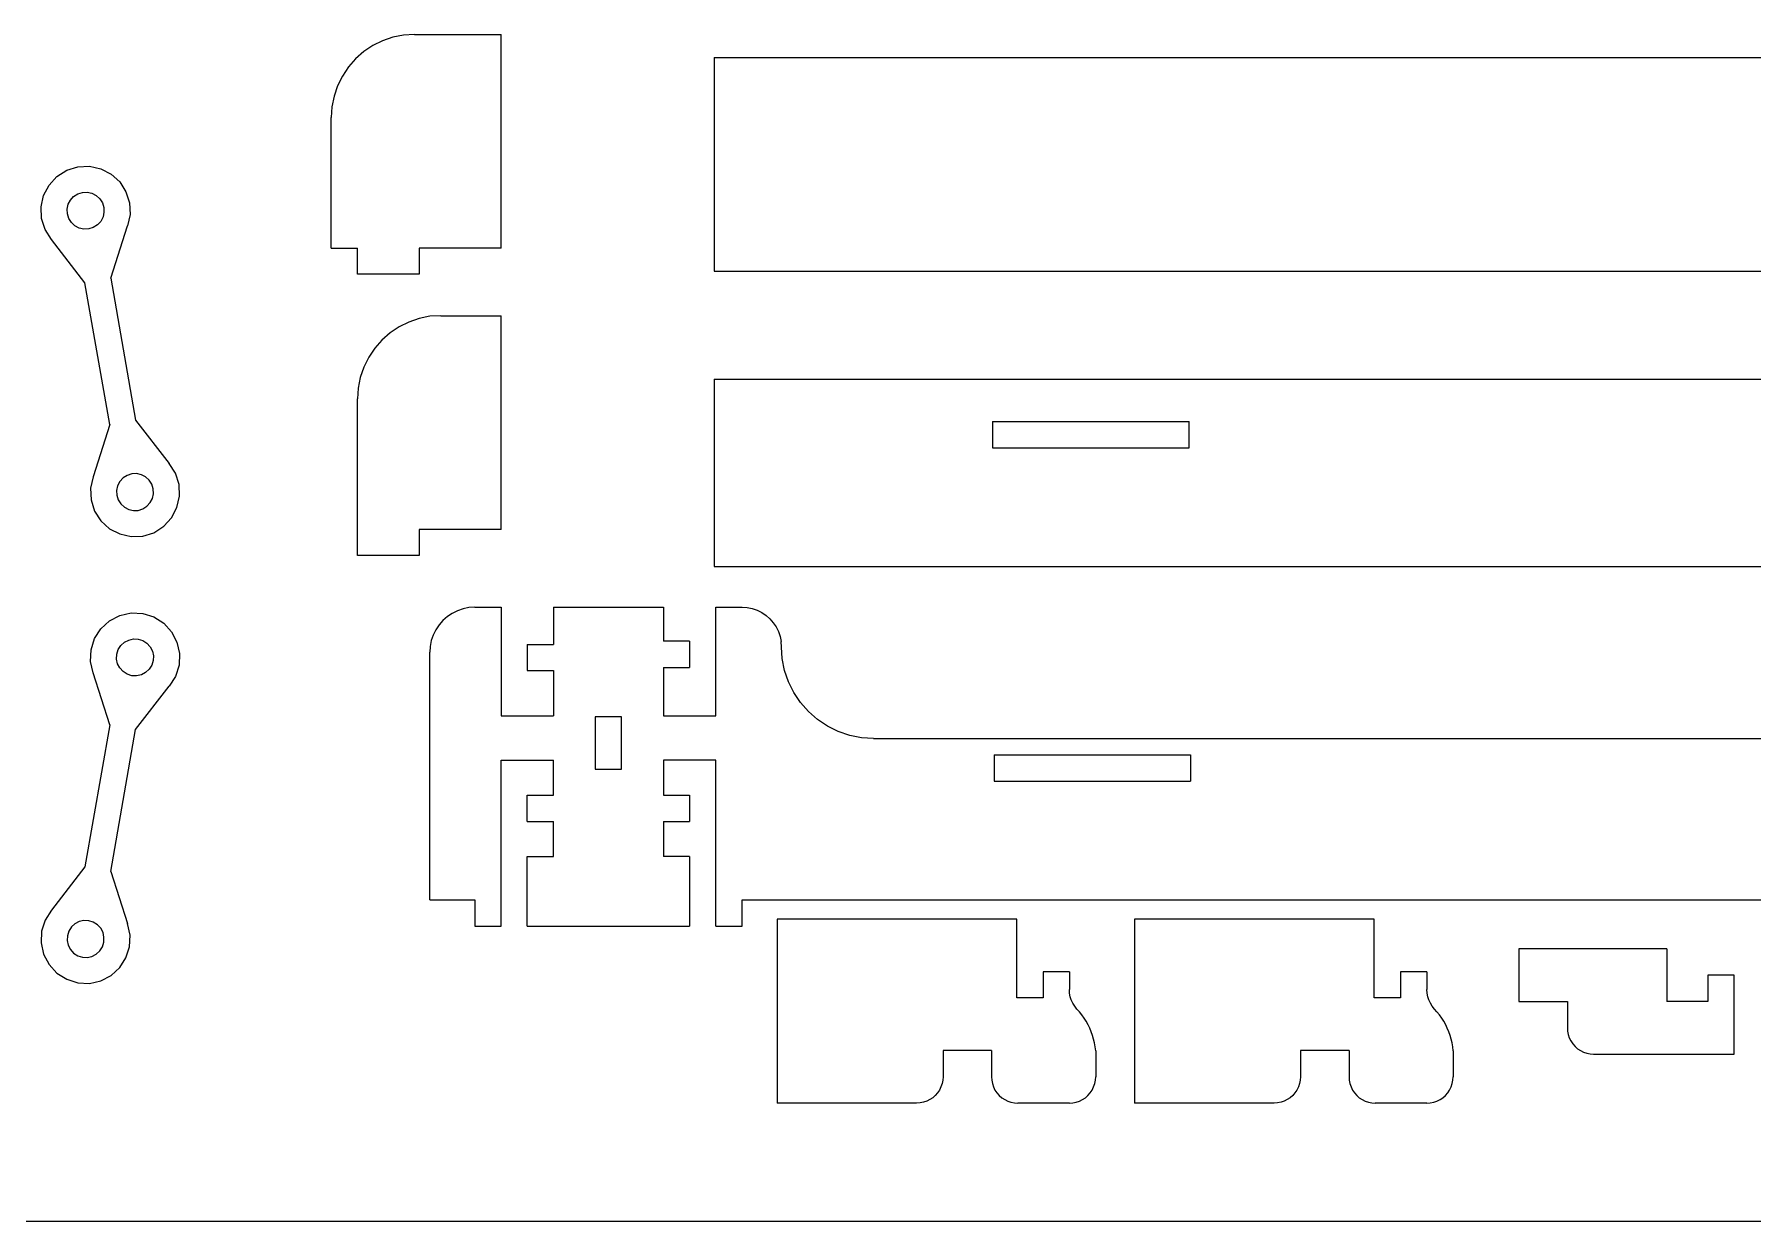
# Model space of a CAD drawing. Extents: x -2494 to 2494, y -1959 to 1959.
# Drawn here: x -1485 to -438, y -1959 to -1235 of the extents above; entities that cross this region are included whole.
import ezdxf

# ---------------------------------------------------------------- set-up
doc = ezdxf.new("R2010")
doc.units = 0
doc.header["$MEASUREMENT"] = 0
doc.layers.get('0').update_dxf_attribs({"linetype": 'CONTINUOUS'})

msp = doc.modelspace()

# ---------------------------------------------------------------- linework, layer by layer
for p, q in [((-1260.1, -1235.2), (-1266.6, -1236.5)), ((-1253.5, -1234.8), (-1260.1, -1235.2)), ((-1253.5, -1234.8), (-1200.7, -1234.8)), ((-1200.7, -1365.1), (-1200.7, -1234.8)), ((-1284.4, -1245.3), (-1289.4, -1249.7)), ((-1278.9, -1241.6), (-1284.4, -1245.3)), ((-1272.9, -1238.7), (-1278.9, -1241.6)), ((-1266.6, -1236.5), (-1272.9, -1238.7)), ((-1293.7, -1254.6), (-1297.4, -1260.2)), ((-1289.4, -1249.7), (-1293.7, -1254.6)), ((-1070.7, -1248.9), (-78.6, -1248.9)), ((-1070.7, -1248.9), (-1070.7, -1379.2)), ((-1300.4, -1266.1), (-1302.5, -1272.4)), ((-1297.4, -1260.2), (-1300.4, -1266.1)), ((-1302.5, -1272.4), (-1303.8, -1278.9)), ((-1303.8, -1278.9), (-1304.2, -1285.5)), ((-1304.2, -1365.1), (-1304.2, -1285.5)), ((-1471.5, -1321.4), (-1465.5, -1317.6)), ((-1465.5, -1317.6), (-1458.8, -1315.5)), ((-1458.8, -1315.5), (-1451.7, -1315.2)), ((-1451.7, -1315.2), (-1444.7, -1316.7)), ((-1444.7, -1316.7), (-1438.4, -1320)), ((-1438.4, -1320), (-1433.2, -1324.8)), ((-1479.6, -1333), (-1476.3, -1326.7)), ((-1476.3, -1326.7), (-1471.5, -1321.4)), ((-1433.2, -1324.8), (-1429.4, -1330.8)), ((-1481.2, -1339.9), (-1479.6, -1333)), ((-1480.9, -1347), (-1481.2, -1339.9)), ((-1465.3, -1341.3), (-1464.6, -1338.4)), ((-1464.6, -1338.4), (-1463.3, -1335.8)), ((-1463.3, -1335.8), (-1461.3, -1333.6)), ((-1461.3, -1333.6), (-1458.8, -1332.1)), ((-1458.8, -1332.1), (-1456, -1331.2)), ((-1456, -1331.2), (-1453.1, -1331)), ((-1453.1, -1331), (-1450.2, -1331.7)), ((-1450.2, -1331.7), (-1447.6, -1333)), ((-1447.6, -1333), (-1445.4, -1335)), ((-1445.4, -1335), (-1443.8, -1337.5)), ((-1443.8, -1337.5), (-1442.9, -1340.3)), ((-1442.9, -1340.3), (-1442.8, -1343.3)), ((-1429.4, -1330.8), (-1427.2, -1337.6)), ((-1427.2, -1337.6), (-1426.9, -1344.7)), ((-1478.7, -1353.8), (-1480.9, -1347)), ((-1465.1, -1344.2), (-1465.3, -1341.3)), ((-1464.3, -1347), (-1465.1, -1344.2)), ((-1462.7, -1349.5), (-1464.3, -1347)), ((-1460.5, -1351.5), (-1462.7, -1349.5)), ((-1457.9, -1352.9), (-1460.5, -1351.5)), ((-1446.8, -1350.9), (-1449.3, -1352.5)), ((-1444.8, -1348.8), (-1446.8, -1350.9)), ((-1443.4, -1346.1), (-1444.8, -1348.8)), ((-1442.8, -1343.3), (-1443.4, -1346.1)), ((-1426.9, -1344.7), (-1428.5, -1351.6)), ((-1474.9, -1359.8), (-1478.7, -1353.8)), ((-1454.4, -1386.2), (-1474.9, -1359.8)), ((-1455, -1353.5), (-1457.9, -1352.9)), ((-1452.1, -1353.4), (-1455, -1353.5)), ((-1449.3, -1352.5), (-1452.1, -1353.4)), ((-1438.7, -1383.4), (-1428.5, -1351.6)), ((-1304.2, -1365.1), (-1288.2, -1365.1)), ((-1288.2, -1381.1), (-1288.2, -1365.1)), ((-1200.7, -1365.1), (-1250.6, -1365.1)), ((-1250.6, -1365.1), (-1250.6, -1381.1)), ((-1250.6, -1381.1), (-1288.2, -1381.1)), ((-1070.7, -1379.2), (446.8, -1379.2)), ((-1439.2, -1472.7), (-1454.4, -1386.2)), ((-1438.7, -1383.4), (-1423.5, -1470)), ((-1262.9, -1413.1), (-1268.4, -1416.8)), ((-1256.9, -1410.2), (-1262.9, -1413.1)), ((-1250.6, -1408), (-1256.9, -1410.2)), ((-1244.1, -1406.7), (-1250.6, -1408)), ((-1237.5, -1406.3), (-1244.1, -1406.7)), ((-1237.5, -1406.3), (-1200.7, -1406.3)), ((-1200.7, -1536.6), (-1200.7, -1406.3)), ((-1273.4, -1421.2), (-1277.7, -1426.1)), ((-1268.4, -1416.8), (-1273.4, -1421.2)), ((-1281.4, -1431.7), (-1284.4, -1437.6)), ((-1277.7, -1426.1), (-1281.4, -1431.7)), ((-1286.5, -1443.9), (-1287.8, -1450.4)), ((-1284.4, -1437.6), (-1286.5, -1443.9)), ((-1070.7, -1445), (-78.6, -1445)), ((-1070.7, -1445), (-1070.7, -1559.2)), ((-1287.8, -1450.4), (-1288.2, -1457)), ((-1288.2, -1552.6), (-1288.2, -1457)), ((-1439.2, -1472.7), (-1449.4, -1504.6)), ((-1423.5, -1470), (-1403, -1496.4)), ((-901, -1470.8), (-781.1, -1470.8)), ((-901, -1470.8), (-901, -1486.8)), ((-781.1, -1486.8), (-781.1, -1470.8)), ((-901, -1486.8), (-781.1, -1486.8)), ((-1399.2, -1502.4), (-1403, -1496.4)), ((-1449.4, -1504.6), (-1451, -1511.5)), ((-1433.1, -1507.4), (-1434.5, -1510)), ((-1431.1, -1505.2), (-1433.1, -1507.4)), ((-1428.6, -1503.7), (-1431.1, -1505.2)), ((-1425.8, -1502.8), (-1428.6, -1503.7)), ((-1422.9, -1502.6), (-1425.8, -1502.8)), ((-1420, -1503.3), (-1422.9, -1502.6)), ((-1417.4, -1504.6), (-1420, -1503.3)), ((-1415.2, -1506.6), (-1417.4, -1504.6)), ((-1413.6, -1509.1), (-1415.2, -1506.6)), ((-1397, -1509.2), (-1399.2, -1502.4)), ((-1451, -1511.5), (-1450.7, -1518.6)), ((-1450.7, -1518.6), (-1448.5, -1525.4)), ((-1434.5, -1510), (-1435.1, -1512.9)), ((-1435.1, -1512.9), (-1435, -1515.8)), ((-1435, -1515.8), (-1434.1, -1518.6)), ((-1434.1, -1518.6), (-1432.5, -1521.1)), ((-1414.6, -1520.3), (-1413.3, -1517.7)), ((-1412.8, -1511.9), (-1413.6, -1509.1)), ((-1413.3, -1517.7), (-1412.6, -1514.9)), ((-1412.6, -1514.9), (-1412.8, -1511.9)), ((-1398.3, -1523.2), (-1396.7, -1516.3)), ((-1396.7, -1516.3), (-1397, -1509.2)), ((-1448.5, -1525.4), (-1444.7, -1531.4)), ((-1432.5, -1521.1), (-1430.3, -1523.1)), ((-1430.3, -1523.1), (-1427.7, -1524.5)), ((-1427.7, -1524.5), (-1424.8, -1525.1)), ((-1424.8, -1525.1), (-1421.9, -1525)), ((-1421.9, -1525), (-1419.1, -1524.1)), ((-1419.1, -1524.1), (-1416.6, -1522.5)), ((-1416.6, -1522.5), (-1414.6, -1520.3)), ((-1406.4, -1534.7), (-1401.6, -1529.5)), ((-1401.6, -1529.5), (-1398.3, -1523.2)), ((-1444.7, -1531.4), (-1439.5, -1536.2)), ((-1439.5, -1536.2), (-1433.2, -1539.4)), ((-1433.2, -1539.4), (-1426.2, -1541)), ((-1419.1, -1540.7), (-1412.4, -1538.6)), ((-1412.4, -1538.6), (-1406.4, -1534.7)), ((-1200.7, -1536.6), (-1250.6, -1536.6)), ((-1250.6, -1536.6), (-1250.6, -1552.6)), ((-1426.2, -1541), (-1419.1, -1540.7)), ((-1250.6, -1552.6), (-1288.2, -1552.6)), ((-1070.7, -1559.2), (45.4, -1559.2)), ((-1444.7, -1597.2), (-1439.5, -1592.4)), ((-1439.5, -1592.4), (-1433.2, -1589.1)), ((-1433.2, -1589.1), (-1426.2, -1587.5)), ((-1426.2, -1587.5), (-1419.1, -1587.9)), ((-1419.1, -1587.9), (-1412.4, -1590)), ((-1412.4, -1590), (-1406.4, -1593.8)), ((-1236.1, -1592.1), (-1238.5, -1594.8)), ((-1233.4, -1589.7), (-1236.1, -1592.1)), ((-1230.4, -1587.8), (-1233.4, -1589.7)), ((-1227.2, -1586.2), (-1230.4, -1587.8)), ((-1223.8, -1585), (-1227.2, -1586.2)), ((-1220.3, -1584.3), (-1223.8, -1585)), ((-1216.7, -1584.1), (-1220.3, -1584.3)), ((-1216.7, -1584.1), (-1200.7, -1584.1)), ((-1200.7, -1584.1), (-1200.7, -1650.3)), ((-1168.7, -1584.1), (-1101.7, -1584.1)), ((-1168.7, -1584.1), (-1168.7, -1606.7)), ((-1101.7, -1584.1), (-1101.7, -1604.7)), ((-1069.7, -1650.3), (-1069.7, -1584.1)), ((-1069.7, -1584.1), (-1053.7, -1584.1)), ((-1053.7, -1584.1), (-1050.6, -1584.3)), ((-1050.6, -1584.3), (-1047.5, -1584.9)), ((-1047.5, -1584.9), (-1044.5, -1585.9)), ((-1044.5, -1585.9), (-1041.7, -1587.3)), ((-1041.7, -1587.3), (-1039.1, -1589)), ((-1039.1, -1589), (-1036.7, -1591.1)), ((-1036.7, -1591.1), (-1034.7, -1593.5)), ((-1448.5, -1603.2), (-1444.7, -1597.2)), ((-1406.4, -1593.8), (-1401.6, -1599)), ((-1401.6, -1599), (-1398.3, -1605.3)), ((-1242.1, -1601), (-1243.2, -1604.4)), ((-1240.5, -1597.8), (-1242.1, -1601)), ((-1238.5, -1594.8), (-1240.5, -1597.8)), ((-1034.7, -1593.5), (-1032.9, -1596.1)), ((-1032.9, -1596.1), (-1031.5, -1598.9)), ((-1031.5, -1598.9), (-1030.5, -1601.9)), ((-1030.5, -1601.9), (-1029.9, -1604.9)), ((-1451, -1617.1), (-1450.7, -1610)), ((-1450.7, -1610), (-1448.5, -1603.2)), ((-1435.1, -1615.7), (-1435, -1612.7)), ((-1435, -1612.7), (-1434.1, -1609.9)), ((-1434.1, -1609.9), (-1432.5, -1607.4)), ((-1432.5, -1607.4), (-1430.3, -1605.4)), ((-1430.3, -1605.4), (-1427.7, -1604.1)), ((-1427.7, -1604.1), (-1424.8, -1603.4)), ((-1424.8, -1603.4), (-1421.9, -1603.6)), ((-1421.9, -1603.6), (-1419.1, -1604.4)), ((-1419.1, -1604.4), (-1416.6, -1606)), ((-1416.6, -1606), (-1414.6, -1608.2)), ((-1414.6, -1608.2), (-1413.3, -1610.8)), ((-1413.3, -1610.8), (-1412.6, -1613.7)), ((-1398.3, -1605.3), (-1396.7, -1612.3)), ((-1396.7, -1612.3), (-1397, -1619.4)), ((-1243.9, -1607.9), (-1244.2, -1611.5)), ((-1244.2, -1762.4), (-1244.2, -1611.5)), ((-1243.2, -1604.4), (-1243.9, -1607.9)), ((-1184.7, -1606.7), (-1184.7, -1622.7)), ((-1184.7, -1606.7), (-1168.7, -1606.7)), ((-1085.7, -1604.7), (-1101.7, -1604.7)), ((-1085.7, -1604.7), (-1085.7, -1620.7)), ((-1029.2, -1615.4), (-1029.9, -1604.9)), ((-1449.4, -1624), (-1451, -1617.1)), ((-1434.5, -1618.5), (-1435.1, -1615.7)), ((-1433.1, -1621.1), (-1434.5, -1618.5)), ((-1431.1, -1623.3), (-1433.1, -1621.1)), ((-1428.6, -1624.9), (-1431.1, -1623.3)), ((-1417.4, -1623.9), (-1420, -1625.3)), ((-1415.2, -1621.9), (-1417.4, -1623.9)), ((-1413.6, -1619.4), (-1415.2, -1621.9)), ((-1412.8, -1616.6), (-1413.6, -1619.4)), ((-1412.6, -1613.7), (-1412.8, -1616.6)), ((-1397, -1619.4), (-1399.2, -1626.2)), ((-1184.7, -1622.7), (-1168.7, -1622.7)), ((-1168.7, -1622.7), (-1168.7, -1650.3)), ((-1101.7, -1620.7), (-1101.7, -1650.3)), ((-1101.7, -1620.7), (-1085.7, -1620.7)), ((-1027.8, -1622.6), (-1029.2, -1615.4)), ((-1025.4, -1629.5), (-1027.8, -1622.6)), ((-1439.2, -1655.8), (-1449.4, -1624)), ((-1425.8, -1625.8), (-1428.6, -1624.9)), ((-1422.9, -1625.9), (-1425.8, -1625.8)), ((-1423.5, -1658.6), (-1403, -1632.2)), ((-1420, -1625.3), (-1422.9, -1625.9)), ((-1399.2, -1626.2), (-1403, -1632.2)), ((-1022.2, -1636.1), (-1025.4, -1629.5)), ((-1018.1, -1642.2), (-1022.2, -1636.1)), ((-1013.3, -1647.7), (-1018.1, -1642.2)), ((-1200.7, -1650.3), (-1168.7, -1650.3)), ((-1127.2, -1650.8), (-1143.2, -1650.8)), ((-1143.2, -1650.8), (-1143.2, -1682.7)), ((-1127.2, -1682.7), (-1127.2, -1650.8)), ((-1101.7, -1650.3), (-1069.7, -1650.3)), ((-1007.8, -1652.6), (-1013.3, -1647.7)), ((-1001.7, -1656.6), (-1007.8, -1652.6)), ((-1439.2, -1655.8), (-1454.4, -1742.4)), ((-1438.7, -1745.1), (-1423.5, -1658.6)), ((-995.1, -1659.9), (-1001.7, -1656.6)), ((-988.1, -1662.2), (-995.1, -1659.9)), ((-980.9, -1663.7), (-988.1, -1662.2)), ((-973.6, -1664.1), (-980.9, -1663.7)), ((-973.6, -1664.1), (-77.7, -1664.1)), ((-900.1, -1674), (-780.2, -1674)), ((-900.1, -1674), (-900.1, -1690)), ((-780.2, -1674), (-780.2, -1690)), ((-1200.7, -1778.4), (-1200.7, -1677.2)), ((-1200.7, -1677.2), (-1168.7, -1677.2)), ((-1168.7, -1698.6), (-1168.7, -1677.2)), ((-1143.2, -1682.7), (-1127.2, -1682.7)), ((-1101.7, -1677.2), (-1101.7, -1698.6)), ((-1069.7, -1677.2), (-1101.7, -1677.2)), ((-1069.7, -1778.4), (-1069.7, -1677.2)), ((-900.1, -1690), (-780.2, -1690)), ((-1184.7, -1698.6), (-1168.7, -1698.6)), ((-1184.7, -1714.6), (-1184.7, -1698.6)), ((-1101.7, -1698.6), (-1085.7, -1698.6)), ((-1085.7, -1698.6), (-1085.7, -1714.7)), ((-1184.7, -1714.6), (-1168.7, -1714.6)), ((-1168.7, -1736.1), (-1168.7, -1714.6)), ((-1101.7, -1714.7), (-1101.7, -1736.1)), ((-1101.7, -1714.7), (-1085.7, -1714.7)), ((-1184.7, -1736.1), (-1168.7, -1736.1)), ((-1184.7, -1778.4), (-1184.7, -1736.1)), ((-1085.7, -1736.1), (-1101.7, -1736.1)), ((-1085.7, -1736.1), (-1085.7, -1778.4)), ((-1454.4, -1742.4), (-1474.9, -1768.8)), ((-1438.7, -1745.1), (-1428.5, -1776.9)), ((-1474.9, -1768.8), (-1478.7, -1774.8)), ((-1244.2, -1762.4), (-1216.7, -1762.4)), ((-1216.7, -1762.4), (-1216.7, -1778.4)), ((-1053.7, -1778.4), (-1053.7, -1762.4)), ((-1053.7, -1762.4), (30.3, -1762.4)), ((-1478.7, -1774.8), (-1480.9, -1781.5)), ((-1462.7, -1779), (-1464.3, -1781.5)), ((-1460.5, -1777), (-1462.7, -1779)), ((-1457.9, -1775.7), (-1460.5, -1777)), ((-1455, -1775), (-1457.9, -1775.7)), ((-1452.1, -1775.2), (-1455, -1775)), ((-1449.3, -1776), (-1452.1, -1775.2)), ((-1446.8, -1777.6), (-1449.3, -1776)), ((-1444.8, -1779.8), (-1446.8, -1777.6)), ((-1443.4, -1782.4), (-1444.8, -1779.8)), ((-1426.9, -1783.9), (-1428.5, -1776.9)), ((-1216.7, -1778.4), (-1200.7, -1778.4)), ((-1184.7, -1778.4), (-1085.7, -1778.4)), ((-1069.7, -1778.4), (-1053.7, -1778.4)), ((-1032.4, -1774.2), (-1032.4, -1886.4)), ((-886.2, -1774.2), (-1032.4, -1774.2)), ((-886.2, -1822.2), (-886.2, -1774.2)), ((-668.2, -1774.2), (-814.4, -1774.2)), ((-814.4, -1774.2), (-814.4, -1886.4)), ((-668.2, -1822.2), (-668.2, -1774.2)), ((-1480.9, -1781.5), (-1481.2, -1788.6)), ((-1481.2, -1788.6), (-1479.6, -1795.6)), ((-1465.1, -1784.3), (-1465.3, -1787.2)), ((-1465.3, -1787.2), (-1464.6, -1790.1)), ((-1464.3, -1781.5), (-1465.1, -1784.3)), ((-1464.6, -1790.1), (-1463.3, -1792.7)), ((-1445.4, -1793.5), (-1443.8, -1791)), ((-1443.8, -1791), (-1442.9, -1788.2)), ((-1442.8, -1785.3), (-1443.4, -1782.4)), ((-1442.9, -1788.2), (-1442.8, -1785.3)), ((-1429.4, -1797.8), (-1427.2, -1791)), ((-1427.2, -1791), (-1426.9, -1783.9)), ((-1479.6, -1795.6), (-1476.3, -1801.9)), ((-1476.3, -1801.9), (-1471.5, -1807.1)), ((-1463.3, -1792.7), (-1461.3, -1794.9)), ((-1461.3, -1794.9), (-1458.8, -1796.5)), ((-1458.8, -1796.5), (-1456, -1797.4)), ((-1456, -1797.4), (-1453.1, -1797.5)), ((-1453.1, -1797.5), (-1450.2, -1796.9)), ((-1450.2, -1796.9), (-1447.6, -1795.5)), ((-1447.6, -1795.5), (-1445.4, -1793.5)), ((-1433.2, -1803.7), (-1429.4, -1797.8)), ((-580.1, -1792.3), (-580.1, -1824.4)), ((-489.9, -1792.3), (-580.1, -1792.3)), ((-489.9, -1792.3), (-489.9, -1824.4)), ((-1471.5, -1807.1), (-1465.5, -1810.9)), ((-1465.5, -1810.9), (-1458.8, -1813.1)), ((-1451.7, -1813.4), (-1444.7, -1811.8)), ((-1444.7, -1811.8), (-1438.4, -1808.6)), ((-1438.4, -1808.6), (-1433.2, -1803.7)), ((-870.2, -1806.3), (-870.2, -1822.2)), ((-854.1, -1806.3), (-870.2, -1806.3)), ((-854.1, -1806.3), (-854.1, -1817.2)), ((-636.1, -1806.3), (-652.2, -1806.3)), ((-652.2, -1806.3), (-652.2, -1822.2)), ((-636.1, -1806.3), (-636.1, -1817.2)), ((-448.8, -1808.4), (-464.8, -1808.4)), ((-464.8, -1808.4), (-464.8, -1824.4)), ((-448.8, -1856.5), (-448.8, -1808.4)), ((-1458.8, -1813.1), (-1451.7, -1813.4)), ((-870.2, -1822.2), (-886.2, -1822.2)), ((-854, -1819.4), (-854.1, -1817.2)), ((-853.6, -1821.5), (-854, -1819.4)), ((-853, -1823.5), (-853.6, -1821.5)), ((-652.2, -1822.2), (-668.2, -1822.2)), ((-636, -1819.4), (-636.1, -1817.2)), ((-635.6, -1821.5), (-636, -1819.4)), ((-634.9, -1823.5), (-635.6, -1821.5)), ((-852, -1825.5), (-853, -1823.5)), ((-850.9, -1827.3), (-852, -1825.5)), ((-849.5, -1829), (-850.9, -1827.3)), ((-848, -1830.7), (-849.5, -1829)), ((-846.5, -1832.6), (-848, -1830.7)), ((-845.1, -1834.5), (-846.5, -1832.6)), ((-634, -1825.5), (-634.9, -1823.5)), ((-632.9, -1827.3), (-634, -1825.5)), ((-631.5, -1829), (-632.9, -1827.3)), ((-630, -1830.7), (-631.5, -1829)), ((-628.5, -1832.6), (-630, -1830.7)), ((-627.1, -1834.5), (-628.5, -1832.6)), ((-580.1, -1824.4), (-550.5, -1824.4)), ((-550.5, -1824.4), (-550.5, -1840.5)), ((-464.8, -1824.4), (-489.9, -1824.4)), ((-843.9, -1836.5), (-845.1, -1834.5)), ((-842.7, -1838.6), (-843.9, -1836.5)), ((-841.7, -1840.7), (-842.7, -1838.6)), ((-840.8, -1842.9), (-841.7, -1840.7)), ((-840, -1845.1), (-840.8, -1842.9)), ((-625.9, -1836.5), (-627.1, -1834.5)), ((-624.7, -1838.6), (-625.9, -1836.5)), ((-623.7, -1840.7), (-624.7, -1838.6)), ((-622.8, -1842.9), (-623.7, -1840.7)), ((-622, -1845.1), (-622.8, -1842.9)), ((-550.5, -1840.5), (-550.4, -1842.6)), ((-550.4, -1842.6), (-550, -1844.6)), ((-931.2, -1854.3), (-931.2, -1870.4)), ((-901.6, -1854.3), (-931.2, -1854.3)), ((-901.6, -1854.3), (-901.6, -1870.4)), ((-839.4, -1847.4), (-840, -1845.1)), ((-838.8, -1849.7), (-839.4, -1847.4)), ((-838.4, -1852), (-838.8, -1849.7)), ((-838.1, -1854.4), (-838.4, -1852)), ((-838.1, -1854.4), (-838.1, -1870.4)), ((-713.2, -1854.3), (-713.2, -1870.4)), ((-683.6, -1854.3), (-713.2, -1854.3)), ((-683.6, -1854.3), (-683.6, -1870.4)), ((-621.4, -1847.4), (-622, -1845.1)), ((-620.8, -1849.7), (-621.4, -1847.4)), ((-620.4, -1852), (-620.8, -1849.7)), ((-620.1, -1854.4), (-620.4, -1852)), ((-620.1, -1854.4), (-620.1, -1870.4)), ((-550, -1844.6), (-549.3, -1846.6)), ((-549.3, -1846.6), (-548.4, -1848.5)), ((-548.4, -1848.5), (-547.2, -1850.2)), ((-547.2, -1850.2), (-545.8, -1851.8)), ((-545.8, -1851.8), (-544.3, -1853.2)), ((-544.3, -1853.2), (-542.5, -1854.3)), ((-542.5, -1854.3), (-540.6, -1855.3)), ((-540.6, -1855.3), (-538.7, -1855.9)), ((-538.7, -1855.9), (-536.6, -1856.3)), ((-536.6, -1856.3), (-534.5, -1856.5)), ((-534.5, -1856.5), (-448.8, -1856.5)), ((-931.8, -1874.5), (-932.5, -1876.5)), ((-931.4, -1872.4), (-931.8, -1874.5)), ((-931.2, -1870.4), (-931.4, -1872.4)), ((-901.6, -1870.4), (-901.5, -1872.4)), ((-901.5, -1872.4), (-901.1, -1874.5)), ((-901.1, -1874.5), (-900.4, -1876.5)), ((-839.4, -1876.5), (-838.7, -1874.5)), ((-838.7, -1874.5), (-838.3, -1872.4)), ((-838.3, -1872.4), (-838.1, -1870.4)), ((-713.8, -1874.5), (-714.5, -1876.5)), ((-713.4, -1872.4), (-713.8, -1874.5)), ((-713.2, -1870.4), (-713.4, -1872.4)), ((-683.6, -1870.4), (-683.5, -1872.4)), ((-683.5, -1872.4), (-683.1, -1874.5)), ((-683.1, -1874.5), (-682.4, -1876.5)), ((-621.4, -1876.5), (-620.7, -1874.5)), ((-620.7, -1874.5), (-620.3, -1872.4)), ((-620.3, -1872.4), (-620.1, -1870.4)), ((-943.1, -1885.8), (-945.2, -1886.2)), ((-941.1, -1885.1), (-943.1, -1885.8)), ((-939.3, -1884.2), (-941.1, -1885.1)), ((-937.5, -1883.1), (-939.3, -1884.2)), ((-935.9, -1881.7), (-937.5, -1883.1)), ((-934.6, -1880.1), (-935.9, -1881.7)), ((-933.4, -1878.4), (-934.6, -1880.1)), ((-932.5, -1876.5), (-933.4, -1878.4)), ((-900.4, -1876.5), (-899.5, -1878.4)), ((-899.5, -1878.4), (-898.3, -1880.1)), ((-898.3, -1880.1), (-896.9, -1881.7)), ((-896.9, -1881.7), (-895.4, -1883.1)), ((-895.4, -1883.1), (-893.6, -1884.2)), ((-893.6, -1884.2), (-891.7, -1885.1)), ((-891.7, -1885.1), (-889.8, -1885.8)), ((-889.8, -1885.8), (-887.7, -1886.2)), ((-852.1, -1886.2), (-850, -1885.8)), ((-850, -1885.8), (-848, -1885.1)), ((-848, -1885.1), (-846.1, -1884.2)), ((-846.1, -1884.2), (-844.4, -1883.1)), ((-844.4, -1883.1), (-842.8, -1881.7)), ((-842.8, -1881.7), (-841.4, -1880.1)), ((-841.4, -1880.1), (-840.3, -1878.4)), ((-840.3, -1878.4), (-839.4, -1876.5)), ((-725.1, -1885.8), (-727.2, -1886.2)), ((-723.1, -1885.1), (-725.1, -1885.8)), ((-721.3, -1884.2), (-723.1, -1885.1)), ((-719.5, -1883.1), (-721.3, -1884.2)), ((-717.9, -1881.7), (-719.5, -1883.1)), ((-716.6, -1880.1), (-717.9, -1881.7)), ((-715.4, -1878.4), (-716.6, -1880.1)), ((-714.5, -1876.5), (-715.4, -1878.4)), ((-682.4, -1876.5), (-681.5, -1878.4)), ((-681.5, -1878.4), (-680.3, -1880.1)), ((-680.3, -1880.1), (-678.9, -1881.7)), ((-678.9, -1881.7), (-677.4, -1883.1)), ((-677.4, -1883.1), (-675.6, -1884.2)), ((-675.6, -1884.2), (-673.7, -1885.1)), ((-673.7, -1885.1), (-671.8, -1885.8)), ((-671.8, -1885.8), (-669.7, -1886.2)), ((-634.1, -1886.2), (-632, -1885.8)), ((-632, -1885.8), (-630, -1885.1)), ((-630, -1885.1), (-628.1, -1884.2)), ((-628.1, -1884.2), (-626.4, -1883.1)), ((-626.4, -1883.1), (-624.8, -1881.7)), ((-624.8, -1881.7), (-623.4, -1880.1)), ((-623.4, -1880.1), (-622.3, -1878.4)), ((-622.3, -1878.4), (-621.4, -1876.5)), ((-947.3, -1886.4), (-1032.4, -1886.4)), ((-945.2, -1886.2), (-947.3, -1886.4)), ((-887.7, -1886.2), (-885.6, -1886.4)), ((-854.1, -1886.4), (-885.6, -1886.4)), ((-854.1, -1886.4), (-852.1, -1886.2)), ((-729.3, -1886.4), (-814.4, -1886.4)), ((-727.2, -1886.2), (-729.3, -1886.4)), ((-669.7, -1886.2), (-667.6, -1886.4)), ((-636.1, -1886.4), (-667.6, -1886.4)), ((-636.1, -1886.4), (-634.1, -1886.2)), ((2494.3, -1958.6), (-2494.3, -1958.6))]:
    msp.add_line(p, q)

doc.saveas('drawing.dxf')
